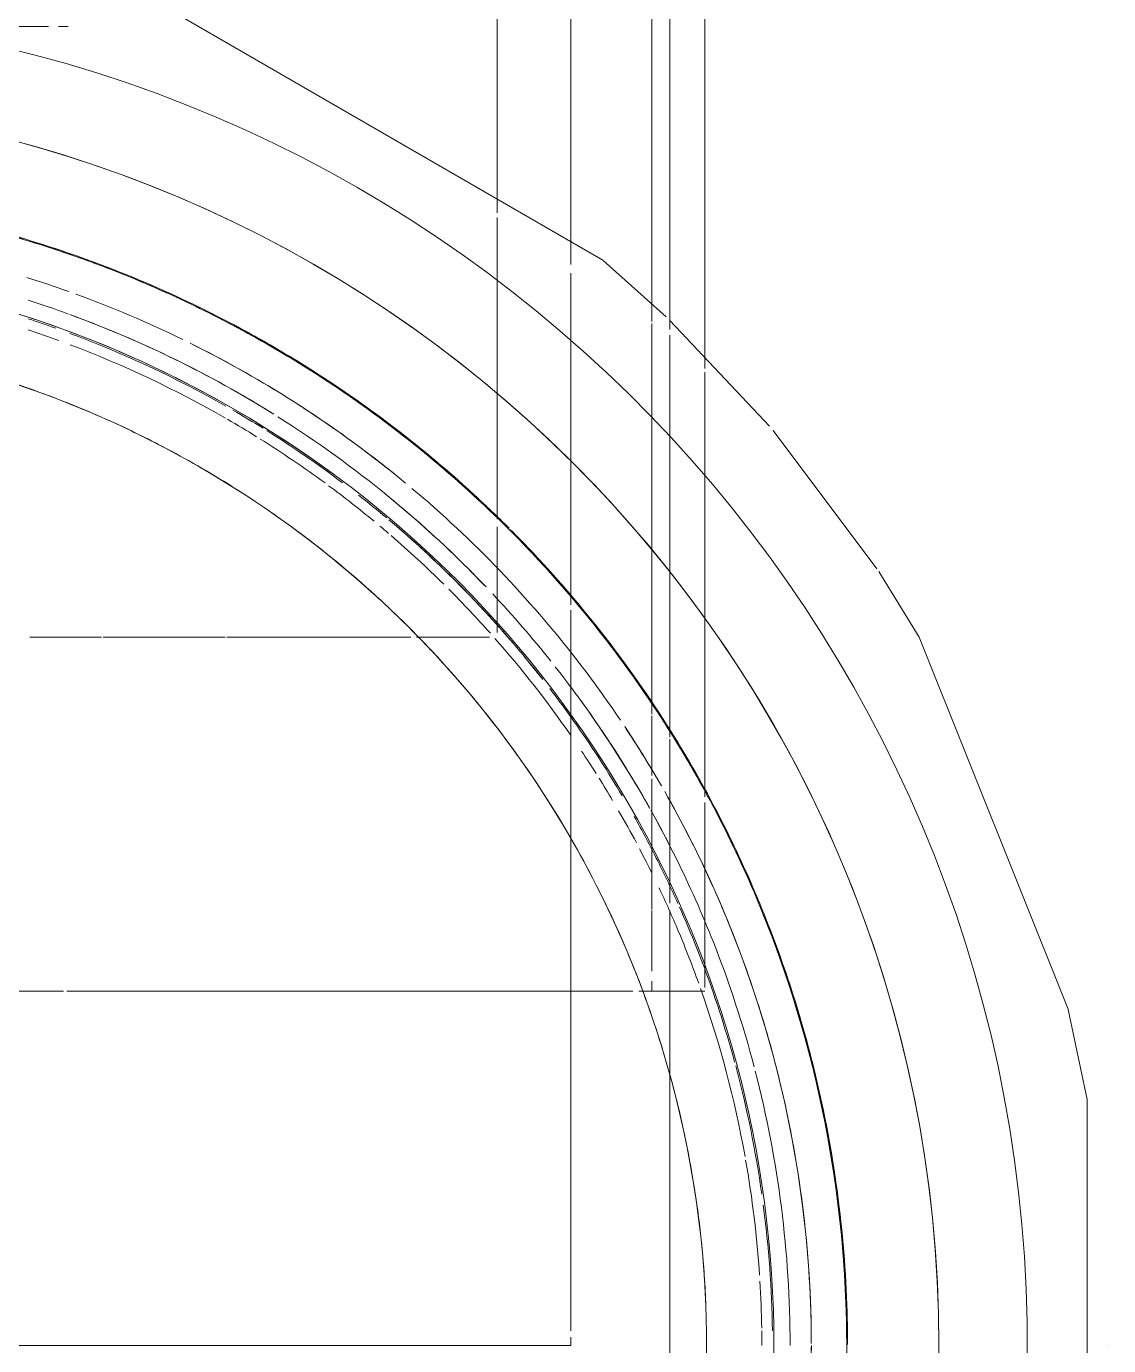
# Model space of a CAD drawing. Header units: metres. Extents: x 147 to 427, y -16 to 162.
# Drawn here: x 150.1663 to 150.2427, y 96.1019 to 96.1951 of the extents above; entities that cross this region are included whole.
import ezdxf

# ---------------------------------------------------------------- set-up
doc = ezdxf.new("R2010")
doc.units = ezdxf.units.M
doc.layers.add('P-PIPE', color=7, linetype='Continuous', lineweight=5)
doc.layers.add('P-SANR-FIXT', color=7, linetype='Continuous', lineweight=5)

# ---------------------------------------------------------------- blocks, each defined once
blk = doc.blocks.new('Bomba Jacuzzi1 - 15B-T 1_1_2CV TRIF_220_380V _1 1_2CV_-2414014-RESERVATÓRIOS TÉRREO')
at = {"layer": 'P-SANR-FIXT', "color": 7, "lineweight": 15, "true_color": 0xf8f8f8}
for p, q in [((0, -0.05186243174514927), (0, -0.003110000000000442)), ((0.05778734384010326, -0.05679999999999957), (0.05469650316280646, -0.05679999999999957)), ((0.05832795669625868, -0.05679999999999957), (0.06544093350149259, -0.05679999999999957)), ((0.025, -0.06199999999999865), (0.025, -0.06637384387163887)), ((0.025, -0.06637384387163894), (0.025, -0.06199999999999871)), ((0.02571428339292921, -0.06772499999999959), (0.025, -0.06772499999999959)), ((0.03070630212469299, -0.06772499999999959), (0.0264144684425783, -0.06772499999999959)), ((0.03430269699797112, -0.06772499999999959), (0.03076590545451562, -0.06772499999999959)), ((0.0376987108831076, -0.06772499999999959), (0.03999196103214172, -0.06772499999999959))]:
    blk.add_line(p, q, dxfattribs=at)
at = {"layer": 'P-SANR-FIXT', "color": 7, "lineweight": 15, "true_color": 0xf3f3f3}
for p, q in [((0, -0.003110000000000459), (0, -0.05186243174514912)), ((0.09311510000000002, -0.02384623626000296), (0.09311510000000002, -0.0251179887644022)), ((0.09311510000000002, -0.02581266137413068), (0.09311510000000002, -0.02650901972901443)), ((0, -0.0619999999999997), (0, -0.05626902782257608)), ((0.07962721905207105, -0.05679999999999957), (0.06544093350149259, -0.05679999999999957)), ((0.08090784562282817, -0.05679999999999957), (0.0799613874525913, -0.05679999999999957)), ((0.08090784562282818, -0.05679999999999957), (0.0990560000000001, -0.05679999999999957)), ((0, -0.0619999999999997), (0.0005880554179176488, -0.0619999999999997)), ((0.001030498865819194, -0.0619999999999997), (0.03579571668975615, -0.0619999999999997)), ((0.025, -0.0619999999999987), (0.025, -0.06637384387163894)), ((0.03580214467080259, -0.0619999999999997), (0.04133718488745172, -0.0619999999999997)), ((0.0414844682100053, -0.0619999999999997), (0.04354564334176143, -0.0619999999999997)), ((0.04445581716009137, -0.06772499999999959), (0.04023936132514447, -0.06772499999999959)), ((0.04527546795509461, -0.06772499999999959), (0.05242102550240074, -0.06772499999999959)), ((0.02526146720688331, -0.07146999999999966), (0.03241311305301978, -0.07146999999999966))]:
    blk.add_line(p, q, dxfattribs=at)
at = {"layer": 'P-SANR-FIXT', "color": 254, "lineweight": 15, "true_color": 0xe9e9e9}
for p, q in [((0.09311510000000002, -0.01337649551045493), (0.09311510000000002, -0.02511798876440228)), ((0.09311510000000002, -0.02581266137413074), (0.09311510000000002, -0.02650901972901443)), ((0, -0.05553253618264836), (0, -0.0619999999999997)), ((0.000588055417917654, -0.0619999999999997), (0, -0.0619999999999997)), ((0.03579571668975615, -0.0619999999999997), (0.0010304988658192, -0.0619999999999997)), ((0.04354564334176143, -0.0619999999999997), (0.03580214467080259, -0.0619999999999997)), ((0.05228761197514456, -0.0619999999999997), (0.05924381482000273, -0.0619999999999997)), ((0.0452754679550946, -0.06772499999999959), (0.04455353473687538, -0.06772499999999959)), ((0.07213298749579576, -0.06772499999999959), (0.05242102550240074, -0.06772499999999959)), ((0.07304052671468675, -0.06772499999999959), (0.07228663603690731, -0.06772499999999959)), ((0.07304052671468676, -0.06772499999999959), (0.09878500888991651, -0.06772499999999959)), ((0.01787046327090656, -0.06900000000016623), (0.01891841589897799, -0.06900000000016623)), ((0.03122457470606437, -0.06900000000016623), (0.04279420480983769, -0.06900000000016623)), ((0.03832584113961407, -0.07146999999999966), (0.0252614672068833, -0.07146999999999966)), ((0.03873347263779879, -0.07146999999999966), (0.04795790829813484, -0.07146999999999966))]:
    blk.add_line(p, q, dxfattribs=at)
at = {"layer": 'P-SANR-FIXT', "color": 7, "lineweight": 15, "true_color": 0xfcfcfc}
for p, q in [((0.025, -0.02601687603905063), (0.025, -0.01456236906378999)), ((0.05000000000000001, -0.02884825252136141), (0.05000000000000001, -0.02379967392927674)), ((0.05000000000000001, -0.02379967392927674), (0.05000000000000001, -0.02884825252136142)), ((0.025, -0.02928026017219249), (0.025, -0.02640515683319032)), ((0.05000000000000001, -0.03759776236753223), (0.05000000000000001, -0.02897628255236331)), ((0.05000000000000001, -0.02897628255236331), (0.05000000000000001, -0.03759776236753223)), ((0.025, -0.03759776236753111), (0.025, -0.02985358283408745)), ((0.025, -0.04551867111467834), (0.025, -0.03812384293273183)), ((0.05000000000000001, -0.03771778271517412), (0.05000000000000001, -0.05071039954509398)), ((0.05000000000000001, -0.05071039954509398), (0.05000000000000001, -0.037878650601051)), ((0.025, -0.06199999999999864), (0.025, -0.04591094439654176)), ((0.05000000000000001, -0.05626902782257515), (0.05000000000000001, -0.051111375681664)), ((0.05000000000000001, -0.051111375681664), (0.05000000000000001, -0.05626902782257515)), ((0.05032241528053443, -0.05679999999999957), (0.05217904923943385, -0.05679999999999957))]:
    blk.add_line(p, q, dxfattribs=at)
at = {"layer": 'P-SANR-FIXT', "color": 7, "lineweight": 15, "true_color": 0xfafafa}
for p, q in [((0.025, -0.01456236906379), (0.025, -0.02601687603905063)), ((0.025, -0.02601687603905069), (0.025, -0.01456236906379006)), ((0.025, -0.02640515683319032), (0.025, -0.02928026017219247)), ((0.025, -0.0292802601721915), (0.025, -0.02640515683319039)), ((0.025, -0.02985358283408743), (0.025, -0.03759776236753111)), ((0.025, -0.03759776236753119), (0.025, -0.02985358283408752)), ((0.025, -0.03812384293273183), (0.025, -0.04551867111467834)), ((0.025, -0.04551867111467842), (0.025, -0.03812384293273085)), ((0.025, -0.04591094439654176), (0.025, -0.06199999999999865)), ((0.025, -0.06199999999999871), (0.025, -0.04591094439654077)), ((0.05469650316280646, -0.05679999999999957), (0.05217904923943385, -0.05679999999999957)), ((0.05469650316280646, -0.05679999999999957), (0.05778734384010327, -0.05679999999999957)), ((0.03430269699797112, -0.06772499999999959), (0.03725617511167198, -0.06772499999999959))]:
    blk.add_line(p, q, dxfattribs=at)
at = {"layer": 'P-SANR-FIXT', "color": 7, "lineweight": 15, "true_color": 0xf6f6f6}
for p, q in [((0.025, -0.01456236906379005), (0.025, -0.02617868755667154)), ((0.025, -0.02640515683319039), (0.025, -0.0619999999999987)), ((0, -0.05626902782257608), (0, -0.05186243174515244)), ((0.06544093350149259, -0.05679999999999957), (0.05832795669625867, -0.05679999999999957)), ((0.06544093350149259, -0.05679999999999957), (0.07962721905207105, -0.05679999999999957)), ((0.0799613874525913, -0.05679999999999957), (0.08090784562282818, -0.05679999999999957)), ((0.025, -0.07146999999999966), (0.025, -0.06681603051920526)), ((0.03999196103214171, -0.06772499999999959), (0.03430269699797112, -0.06772499999999959)), ((0.04023936132514446, -0.06772499999999959), (0.04445581716009137, -0.06772499999999959))]:
    blk.add_line(p, q, dxfattribs=at)
at = {"layer": 'P-SANR-FIXT', "color": 254, "lineweight": 15, "true_color": 0xd3d3d3}
for p, q in [((0.07660760340084614, -0.06427497324175813), (0.09396924395872303, -0.0342020127350555)), ((0.07568634387332848, -0.0619999999999997), (0.05924381482000273, -0.0619999999999997)), ((0.07790562436327036, -0.0619999999999997), (0.07630841652704845, -0.0619999999999997)), ((0.07790562436327036, -0.0619999999999997), (0.0990560000000001, -0.0619999999999997)), ((0.07260706792964039, -0.0687455517809419), (0.07659456274539526, -0.06429051269552304)), ((0.05090153967196103, -0.06900000000016623), (0.0713222497953055, -0.06900000000016732)), ((0.06490527742590538, -0.07602924881852116), (0.07236484344643586, -0.06899896817781727)), ((0.06869503991190026, -0.07146999999999966), (0.04795790829813484, -0.07146999999999966)), ((0.06895768093876672, -0.07146999999999966), (0.09905600000000013, -0.07146999999999966)), ((0.0548187708116444, -0.08362316385950633), (0.06458175307592891, -0.07630409433675753)), ((0.04999998598757301, -0.08660253633340406), (0.05462535588594449, -0.08375043766477402)), ((0.02374325560735593, -0.09712714115516709), (0.04999078385315423, -0.08660784847586013)), ((0.01736480680292023, -0.09848077070137147), (0.02371302647324663, -0.09713462240018537))]:
    blk.add_line(p, q, dxfattribs=at)
at = {"layer": 'P-SANR-FIXT', "color": 7, "lineweight": 15, "true_color": 0xefefef}
for p, q in [((0, -0.0518624317451523), (0, -0.05553253618264836)), ((0.0990560000000001, -0.05679999999999957), (0.08090784562282817, -0.05679999999999957)), ((0.04354564334176143, -0.0619999999999997), (0.05191678241960847, -0.0619999999999997)), ((0.025, -0.06681603051920526), (0.025, -0.07146999999999966)), ((0.04455353473687538, -0.06772499999999959), (0.04527546795509461, -0.06772499999999959)), ((0.05242102550240074, -0.06772499999999959), (0.0452754679550946, -0.06772499999999959)), ((0.05242102550240074, -0.06772499999999959), (0.07213298749579579, -0.06772499999999959)), ((0.07228663603690733, -0.06772499999999959), (0.07304052671468676, -0.06772499999999959)), ((-0.009999999999884025, -0.06900000000016623), (0.01787046327090656, -0.06900000000016623)), ((0.01891841589897799, -0.06900000000016623), (0.0307063021248099, -0.06900000000016623)), ((0.03241311305301978, -0.07146999999999966), (0.03832584113961407, -0.07146999999999966))]:
    blk.add_line(p, q, dxfattribs=at)
at = {"layer": 'P-SANR-FIXT', "color": 7, "lineweight": 15, "true_color": 0xfbfbfb}
for p, q in [((0.05217904923943385, -0.05679999999999957), (0.05032241528053443, -0.05679999999999957)), ((0.05217904923943385, -0.05679999999999957), (0.05469650316280646, -0.05679999999999957)), ((0.025, -0.06637384387163889), (0.025, -0.06199999999999864)), ((0.02641446844257832, -0.06772499999999959), (0.03070630212469299, -0.06772499999999959)), ((0.03076590545451563, -0.06772499999999959), (0.03430269699797112, -0.06772499999999959))]:
    blk.add_line(p, q, dxfattribs=at)
at = {"layer": 'P-SANR-FIXT', "color": 254, "lineweight": 15, "true_color": 0xe0e0e0}
for p, q in [((0.05191678241960847, -0.0619999999999997), (0.04354564334176143, -0.0619999999999997)), ((0.05924381482000273, -0.0619999999999997), (0.05228761197514455, -0.0619999999999997)), ((0.05924381482000273, -0.0619999999999997), (0.07568634387332848, -0.0619999999999997)), ((0.07630841652704845, -0.0619999999999997), (0.07790562436327036, -0.0619999999999997)), ((0.09878500888991651, -0.06772499999999959), (0.07304052671468675, -0.06772499999999959)), ((0.04294656523823616, -0.06900000000016623), (0.05090153967196103, -0.06900000000016623)), ((0.04795790829813484, -0.07146999999999966), (0.03873347263779879, -0.07146999999999966)), ((0.04795790829813484, -0.07146999999999966), (0.06869503991190026, -0.07146999999999966))]:
    blk.add_line(p, q, dxfattribs=at)
at = {"layer": 'P-SANR-FIXT', "color": 9, "lineweight": 15, "true_color": 0xc0c0c0}
for p, q in [((0.0990560000000001, -0.0619999999999997), (0.07790562436327036, -0.0619999999999997)), ((0.07172806732955384, -0.06900000000016732), (0.09905600000011691, -0.06900000000016732)), ((0.09905600000000013, -0.07146999999999966), (0.06895768093876671, -0.07146999999999966)), ((-0.01736482548615584, -0.09848077070137164), (0.01736480680292023, -0.09848077070137147)), ((-6.768277062366224e-06, -0.09998804517495939), (-9.340921226907995e-09, -0.09998804517495939))]:
    blk.add_line(p, q, dxfattribs=at)
at = {"layer": 'P-SANR-FIXT', "color": 254, "lineweight": 15, "true_color": 0xe0e0e0}
for centre, radius, start, end in [((0, 1.431086360526023e-16), 0.07635300000000007, 323.689892347584, 357.6051564845577), ((0, 3.182787366995399e-16), 0.08155000000000004, 332.9386534716661, 342.0621682130688), ((0, 3.182787366995399e-16), 0.08155000000000007, 316.8934969959427, 328.2328248174925), ((0, 3.182787366995399e-16), 0.08155000000000007, 315.0277369801711, 316.281521324461), ((0, 3.182787366995399e-16), 0.08155000000000007, 313.7097049153952, 314.9198064498928), ((0, 3.214761790104603e-16), 0.08154999999999994, 301.7686445748187, 309.9820551780188), ((0, 3.182787366995399e-16), 0.08155000000000005, 297.0620505011263, 301.7686445748182), ((0, 3.214761790104603e-16), 0.08154999999999994, 287.9385350122838, 297.0620505011267), ((0, 3.182787366995399e-16), 0.08155000000000004, 283.2325788019667, 287.9385350122834), ((0, 3.214761790104603e-16), 0.08154999999999997, 271.2829907019696, 283.2325788019671), ((0, 3.182787366995399e-16), 0.08155000000000001, 270.0528275141162, 271.2829907019693)]:
    blk.add_arc(centre, radius, start, end, dxfattribs=at)
at = {"layer": 'P-SANR-FIXT', "color": 254, "lineweight": 15, "true_color": 0xe9e9e9}
for centre, radius, start, end in [((0, 3.182787366995399e-16), 0.08155000000000004, 342.0621682130688, 346.7688917647821), ((0, 2.19957385638736e-16), 0.07634999999999997, 330.0000000000009, 345), ((0, 3.182787366995399e-16), 0.08155000000000007, 329.9999999999996, 332.9386534716661), ((0, 2.19957385638736e-16), 0.07634999999999996, 270.0000000000008, 330.0000000000001), ((0, 3.182787366995399e-16), 0.08155000000000005, 328.2328248174925, 329.9999999999996), ((0, 3.214761790104603e-16), 0.08154999999999993, 309.9820551780188, 313.7097049153957), ((0, 3.521183344901147e-16), 0.07899000000000007, 300.0061559516889, 301.5589863871035), ((0, 3.521183344901147e-16), 0.07899000000000007, 298.3172513609808, 299.6672454113413), ((0, 3.521183344901147e-16), 0.07898999999999999, 270.0966281778384, 298.3172513609809), ((0, 3.214761790104603e-16), 0.08154999999999993, 297.0620505011267, 301.7686445748187), ((0, 2.19957385638736e-16), 0.07635000000000007, 247.7627971220971, 270.0000000000001), ((0, 3.521183344901147e-16), 0.07898999999999996, 254.2123001864355, 270.0051194660191), ((0, 3.214761790104603e-16), 0.08154999999999997, 283.2325788019671, 287.9385350122838), ((0, 3.214761790104603e-16), 0.08155000000000001, 270.0528275141165, 271.2829907019696)]:
    blk.add_arc(centre, radius, start, end, dxfattribs=at)
at = {"layer": 'P-SANR-FIXT', "color": 7, "lineweight": 15, "true_color": 0xf3f3f3}
for centre, radius, start, end in [((0, 3.214761790104603e-16), 0.08154999999999998, 342.0621682130692, 346.7688917647824), ((0, 3.521183344901147e-16), 0.07899000000000005, 340.3652599450451, 342.6382053641867), ((0, 3.521183344901147e-16), 0.07899000000000005, 334.0171383519256, 339.9830577212223), ((0, 3.521183344901147e-16), 0.07899000000000006, 320.4223908903854, 333.6077718601852), ((0, 3.214761790104603e-16), 0.08154999999999996, 328.2328248174929, 332.9386534716666), ((0, 3.521183344901147e-16), 0.07899000000000006, 307.7027591526843, 319.9955723742321), ((0, 3.553157768010351e-16), 0.07898999999999994, 300.0061559516894, 301.1129122853845), ((0, 3.553157768010351e-16), 0.07898999999999994, 294.373727888458, 299.6672454113417), ((0, 4.197975300712642e-16), 0.07749000000000006, 291.5485113180808, 296.3345392231323), ((0, 4.229949723821846e-16), 0.07748999999999995, 284.6989882536008, 291.5485113180812), ((0, 4.229949723821846e-16), 0.07748999999999998, 270, 284.4656755122295)]:
    blk.add_arc(centre, radius, start, end, dxfattribs=at)
at = {"layer": 'P-SANR-FIXT', "color": 254, "lineweight": 15, "true_color": 0xd3d3d3}
for centre, radius, start, end in [((0, 1.127187232441429e-16), 0.08149000000000005, 342.4912265152443, 346.5105523660729), ((0, 1.127187232441429e-16), 0.07159999999999997, 336.2419831945929, 341.7816258944339), ((0, 1.127187232441429e-16), 0.07159999999999998, 332.4124233970734, 335.9699649445105), ((0, 1.127187232441429e-16), 0.08149000000000009, 328.4910435286139, 332.5092589671552), ((0, 1.127187232441429e-16), 0.07159999999999994, 324.2237376986125, 327.5891631012535), ((0, 1.127187232441429e-16), 0.07159999999999994, 318.0083696785447, 323.9382756457975), ((0, 1.127187232441429e-16), 0.07159999999999994, 312.1127809585919, 313.7057194377386), ((0, 1.127187232441429e-16), 0.07159999999999994, 300.0021694245838, 311.9303966923035), ((0, 3.182787366995399e-16), 0.08155000000000007, 316.281521324461, 316.8934969959427), ((0, 3.182787366995399e-16), 0.08155000000000005, 301.7686445748182, 313.7097049153952), ((0, 1.127187232441429e-16), 0.07159999999999996, 288.1301782882568, 300.0000000000002), ((0, 1.127187232441429e-16), 0.07159999999999997, 286.2959055951465, 287.9386506815425), ((0, 1.127187232441429e-16), 0.08149000000000008, 297.4911571209684, 301.5103225391637), ((0, 1.127187232441429e-16), 0.07159999999999998, 276.1706084325978, 281.9916237496845), ((0, 1.127187232441429e-16), 0.0716, 272.4121042192992, 275.882582771012), ((0, 3.182787366995399e-16), 0.08155000000000005, 287.9385350122834, 297.0620505011263), ((0, 1.127187232441429e-16), 0.08149000000000005, 283.4908148286408, 287.5091887949387), ((0, 3.182787366995399e-16), 0.08155000000000001, 271.2829907019693, 283.2325788019667)]:
    blk.add_arc(centre, radius, start, end, dxfattribs=at)
at = {"layer": 'P-SANR-FIXT', "color": 7, "lineweight": 15, "true_color": 0xfcfcfc}
for centre, radius, start, end in [((0, 4.874767256524138e-16), 0.07549500000000005, 339.9872833999706, 341.716718657163), ((0, 4.906741679633342e-16), 0.07549499999999998, 339.987283399971, 341.7167186571634), ((0, 4.53637127861839e-16), 0.07624500000000006, 340.356178814585, 341.9073567067142), ((0, 4.568345701727594e-16), 0.076245, 340.3561788145854, 341.9073567067146), ((0, 4.874767256524138e-16), 0.07549500000000008, 330.1233562110746, 339.3440002670756), ((0, 4.906741679633342e-16), 0.07549499999999996, 330.123356211075, 339.3440002670761), ((0, 4.53637127861839e-16), 0.07624500000000005, 330.4280348119349, 339.5579780607748), ((0, 4.568345701727594e-16), 0.076245, 330.4280348119353, 339.5579780607753), ((0, 4.874767256524138e-16), 0.07549500000000009, 328.177061355547, 329.9999999999996), ((0, 4.906741679633342e-16), 0.07549499999999996, 328.1770613555474, 330.0000000000001), ((0, 4.53637127861839e-16), 0.07624500000000009, 328.1182836468352, 329.9999999999996), ((0, 4.568345701727594e-16), 0.07624499999999997, 328.1182836468356, 330.0000000000001), ((0, 4.874767256524138e-16), 0.07549500000000008, 323.7506269360966, 327.946424378743), ((0, 4.906741679633342e-16), 0.07549499999999996, 323.750626936097, 327.9464243787434), ((0, 4.53637127861839e-16), 0.07624500000000008, 323.008024407296, 327.8834667802757), ((0, 4.568345701727594e-16), 0.07624499999999997, 323.0080244072965, 327.8834667802761), ((0, 4.874767256524138e-16), 0.07549500000000006, 320.4201015139712, 323.5092613910126), ((0, 4.906741679633342e-16), 0.07549499999999996, 320.4201015139716, 323.509261391013), ((0, 4.53637127861839e-16), 0.07624500000000009, 320.012716600029, 321.9433280812046), ((0, 4.568345701727594e-16), 0.07624499999999997, 320.0127166000295, 321.9433280812051), ((0, 4.53637127861839e-16), 0.07624500000000008, 308.0566719187966, 319.8664129961419), ((0, 4.568345701727594e-16), 0.07624499999999997, 311.4264633116481, 319.8664129961424), ((0, 4.874767256524138e-16), 0.07549500000000008, 315.3835041672789, 319.2242807873811), ((0, 4.906741679633342e-16), 0.07549499999999995, 315.3835041672793, 319.2242807873815), ((0, 4.874767256524138e-16), 0.07549500000000008, 319.405983923626, 320.0127166000296), ((0, 4.906741679633342e-16), 0.07549499999999995, 319.4059839236264, 320.0127166000301), ((0, 4.874767256524138e-16), 0.07549500000000009, 311.7544810939705, 314.9999999999996), ((0, 4.906741679633342e-16), 0.07549499999999995, 311.754481093971, 315.0000000000001), ((0, 4.874767256524138e-16), 0.07549500000000008, 304.8156800976105, 311.3917650293122), ((0, 4.906741679633342e-16), 0.07549499999999996, 304.815680097611, 311.3917650293127), ((0, 4.568345701727594e-16), 0.07624499999999997, 308.056671918797, 311.4264633116481), ((0, 4.53637127861839e-16), 0.07624500000000009, 304.9890937567786, 307.4703700174667), ((0, 4.568345701727594e-16), 0.07624499999999995, 304.989093756779, 307.4703700174671), ((0, 4.568345701727594e-16), 0.07624499999999997, 300.5855818863684, 304.989093756779), ((0, 4.874767256524138e-16), 0.07549500000000008, 302.3229006488447, 303.7634131055734), ((0, 4.906741679633342e-16), 0.07549499999999995, 302.3229006488452, 303.7634131055739), ((0, 4.874767256524138e-16), 0.07549500000000008, 300.6421552891341, 302.0415400170232), ((0, 4.906741679633342e-16), 0.07549499999999995, 300.6421552891346, 302.0415400170237), ((0, 4.874767256524138e-16), 0.07549500000000006, 298.0245458806759, 299.9999999999996), ((0, 4.906741679633342e-16), 0.07549499999999996, 298.0245458806763, 300.0000000000001), ((0, 4.874767256524138e-16), 0.07549500000000008, 296.2365868944211, 297.6770993511522), ((0, 4.906741679633342e-16), 0.07549499999999996, 296.2365868944216, 297.6770993511525), ((0, 4.568345701727594e-16), 0.07624499999999998, 296.6622417808015, 299.3230777376974), ((0, 4.906741679633342e-16), 0.07549499999999996, 292.8014705866865, 295.337276027925)]:
    blk.add_arc(centre, radius, start, end, dxfattribs=at)
at = {"layer": 'P-SANR-FIXT', "color": 7, "lineweight": 15, "true_color": 0xf8f8f8}
for centre, radius, start, end in [((0, 4.197975300712642e-16), 0.07749000000000004, 339.9872833999709, 342.2156685463632), ((0, 3.553157768010351e-16), 0.07898999999999996, 340.3652599450455, 342.6382053641871), ((0, 4.197975300712642e-16), 0.07749000000000004, 329.9999999999996, 339.904036402092), ((0, 3.553157768010351e-16), 0.07898999999999996, 334.0171383519261, 339.9830577212226), ((0, 3.553157768010351e-16), 0.07898999999999996, 327.8965642012266, 333.6077718601856), ((0, 4.197975300712642e-16), 0.07749000000000006, 328.0232246407954, 329.9999999999996), ((0, 4.197975300712642e-16), 0.07749000000000007, 320.6110478406007, 327.7816477937246), ((0, 3.553157768010351e-16), 0.07898999999999995, 320.4223908903858, 327.1647629981769), ((0, 4.197975300712642e-16), 0.07749000000000009, 314.9999999999996, 320.6056027843246), ((0, 3.553157768010351e-16), 0.07898999999999995, 307.7027591526847, 319.9955723742325), ((0, 4.197975300712642e-16), 0.07749000000000007, 313.7072882492985, 314.9999999999996), ((0, 4.197975300712642e-16), 0.07749000000000007, 308.559744532119, 313.2029588519893), ((0, 4.197975300712642e-16), 0.07749000000000007, 306.222256735474, 308.1870541291792), ((0, 4.229949723821846e-16), 0.07748999999999995, 296.3345392231328, 298.8050597004351), ((0, 4.53637127861839e-16), 0.07624500000000006, 289.295818572779, 293.9505179990506), ((0, 4.874767256524138e-16), 0.07549500000000003, 280.1843199023901, 289.4984094862235), ((0, 4.568345701727594e-16), 0.07624499999999998, 285.2089439404399, 289.2958185727794), ((0, 4.874767256524138e-16), 0.07549500000000003, 273.7634131055752, 279.9872833999705), ((0, 4.568345701727594e-16), 0.076245, 278.0566719187922, 285.0000000000001), ((0, 4.874767256524138e-16), 0.07549500000000002, 270.926543618693, 273.4544469458497), ((0, 4.874767256524138e-16), 0.07549499999999996, 270.0000000000004, 270.7910871992504), ((0, 4.568345701727594e-16), 0.076245, 270.7833055034093, 277.4703700174678)]:
    blk.add_arc(centre, radius, start, end, dxfattribs=at)
at = {"layer": 'P-SANR-FIXT', "color": 7, "lineweight": 15, "true_color": 0xfbfbfb}
for centre, radius, start, end in [((0, 4.229949723821846e-16), 0.07748999999999996, 339.9872833999713, 342.2156685463636), ((0, 4.229949723821846e-16), 0.07748999999999995, 328.0232246407958, 339.9040364020924), ((0, 4.229949723821846e-16), 0.07748999999999996, 320.6110478406011, 327.7816477937251), ((0, 4.229949723821846e-16), 0.07748999999999995, 313.7072882492989, 320.6056027843251), ((0, 4.229949723821846e-16), 0.07748999999999995, 308.5597445321194, 313.2029588519896), ((0, 4.229949723821846e-16), 0.07748999999999993, 306.2222567354744, 308.1870541291797), ((0, 4.53637127861839e-16), 0.07624500000000009, 300.5855818863679, 304.9890937567786), ((0, 4.53637127861839e-16), 0.07624500000000008, 296.6622417808011, 299.3230777376969), ((0, 4.874767256524138e-16), 0.07549500000000008, 292.8014705866861, 295.3372760279246), ((0, 4.568345701727594e-16), 0.07624499999999998, 294.1513803238391, 296.6622417808015), ((0, 4.906741679633342e-16), 0.07549499999999996, 289.7968982656265, 292.8014705866865)]:
    blk.add_arc(centre, radius, start, end, dxfattribs=at)
at = {"layer": 'P-SANR-FIXT', "color": 9, "lineweight": 15, "true_color": 0xc0c0c0}
for radius, start, end in [(0.08149000000000006, 332.5092589671552, 342.4912265152443), (0.07159999999999996, 327.8574024966859, 332.4124233970734), (0.08149000000000008, 315.0016910395085, 328.4910435286139), (0.07159999999999997, 313.7057194377386, 318.0083696785447), (0.08149000000000008, 301.5103225391637, 314.9999999999991), (0.07159999999999998, 281.9916237496845, 286.2959055951465), (0.08149000000000006, 287.5091887949387, 297.4911571209684), (0.08148999999999998, 256.5100944834633, 269.9999999999992), (0.08149, 270.0012737993822, 283.4908148286408)]:
    blk.add_arc((0, 1.127187232441429e-16), radius, start, end, dxfattribs=at)
at = {"layer": 'P-SANR-FIXT', "color": 7, "lineweight": 15, "true_color": 0xefefef}
for centre, radius, start, end in [((0, 3.214761790104603e-16), 0.08154999999999997, 332.9386534716666, 342.0621682130693), ((0, 3.214761790104603e-16), 0.08154999999999996, 316.2815213244615, 328.2328248174929), ((0, 3.214761790104603e-16), 0.08154999999999993, 315.0277369801715, 316.2394020459664), ((0, 3.214761790104603e-16), 0.08154999999999993, 313.7097049153957, 314.9198064498933), ((0, 3.521183344901147e-16), 0.07899000000000005, 303.9760288076234, 307.7027591526843), ((0, 3.521183344901147e-16), 0.07899000000000005, 301.5589863871035, 303.5824845153873), ((0, 3.553157768010351e-16), 0.07898999999999995, 283.5275949408586, 294.373727888458), ((0, 4.197975300712642e-16), 0.07749000000000006, 284.6989882536004, 291.5485113180808), ((0, 4.197975300712642e-16), 0.07748999999999993, 269.9999999999996, 284.4656755122291), ((0, 3.553157768010351e-16), 0.07898999999999996, 270.0966281778387, 283.5275949408586), ((0, 3.553157768010351e-16), 0.07899000000000002, 268.737938520736, 270.0051194660194)]:
    blk.add_arc(centre, radius, start, end, dxfattribs=at)
at = {"layer": 'P-SANR-FIXT', "color": 7, "lineweight": 15, "true_color": 0xfafafa}
for centre, radius, start, end in [((0, 4.229949723821846e-16), 0.07748999999999993, 299.2798504510217, 306.2222567354744), ((0, 4.53637127861839e-16), 0.07624500000000008, 294.1513803238386, 296.6622417808011), ((0, 4.568345701727594e-16), 0.07624499999999997, 289.2958185727794, 293.9505179990511), ((0, 4.874767256524138e-16), 0.07549500000000006, 289.7968982656261, 292.8014705866861), ((0, 4.906741679633342e-16), 0.07549499999999996, 280.1843199023905, 289.4984094862239), ((0, 4.906741679633342e-16), 0.07549499999999999, 273.7634131055756, 279.9872833999709), ((0, 4.906741679633342e-16), 0.075495, 270.9265436186933, 273.4544469458501)]:
    blk.add_arc(centre, radius, start, end, dxfattribs=at)
at = {"layer": 'P-SANR-FIXT', "color": 7, "lineweight": 15, "true_color": 0xf6f6f6}
for centre, radius, start, end in [((0, 4.197975300712642e-16), 0.07749000000000006, 299.9999999999996, 306.222256735474), ((0, 3.553157768010351e-16), 0.07898999999999994, 303.9760288076238, 307.7027591526847), ((0, 3.553157768010351e-16), 0.07898999999999992, 301.1129122853845, 303.5824845153876), ((0, 4.197975300712642e-16), 0.07749000000000006, 296.3345392231323, 299.1792266080526), ((0, 4.197975300712642e-16), 0.07749000000000007, 299.2798504510212, 299.9999999999996), ((0, 4.229949723821846e-16), 0.07748999999999995, 291.5485113180812, 296.3345392231328), ((0, 4.53637127861839e-16), 0.07624500000000006, 285.2089439404394, 289.295818572779), ((0, 4.53637127861839e-16), 0.07624500000000003, 278.0566719187918, 284.9999999999996), ((0, 4.53637127861839e-16), 0.07624500000000002, 270.7833055034089, 277.4703700174674)]:
    blk.add_arc(centre, radius, start, end, dxfattribs=at)
at = {"layer": 'P-SANR-FIXT', "color": 9, "lineweight": 15, "true_color": 0xc0c0c0}
blk.add_ellipse((-8.872786700619351e-06, 1.194313342431606e-16), major_axis=(1.853288258245072e-09, 0.09424203516568413), ratio=0.9999999532919074, start_param=1.570796346460093, end_param=4.6002023934362, dxfattribs=at)
at = {"layer": 'P-SANR-FIXT', "color": 254, "lineweight": 15, "true_color": 0xd3d3d3}
for centre, major_axis, ratio, start_param, end_param in [((-3.064626870619938e-06, 1.531878561429779e-16), (-1.639127731323199e-09, 0.08799999999999769), 0.9999999532919077, 1.571200792339135, 4.712388961758236), ((6.456456463216353e-18, 1.709992020943752e-16), (0, 0.0879999999999977), 0.9999999532919076, 1.606865268131886, 4.676320039047662)]:
    blk.add_ellipse(centre, major_axis=major_axis, ratio=ratio, start_param=start_param, end_param=end_param, dxfattribs=at)
at = {"layer": 'P-SANR-FIXT', "color": 9, "lineweight": 15, "true_color": 0xc0c0c0}
for points, knots in [([(0.08149, -6.512403850954116e-16), (0.08148999999999997, -0.005331785170691825), (0.08044018347857498, -0.0159962075207034), (0.07577345726074407, -0.03138322580897823), (0.06819486301830606, -0.04556270254235167), (0.05799556549671066, -0.05799192230404528), (0.04556708016979629, -0.06819098187628486), (0.02666286868296153, -0.07830258590981386), (2.917092179272419e-06, -0.08361310525599641), (-0.03199578100517066, -0.07724709681733986), (-0.05912158446045693, -0.05912325027610014), (-0.07724687002309763, -0.03199649235308241), (-0.08149000000000008, -0.01066716554652141), (-0.08149000000000003, 7.048153727318152e-16)], [-1, -1, -1, -1, -0.9375, -0.875, -0.8125, -0.75, -0.6875, -0.625, -0.5, -0.375, -0.25, -0.125, 0, 0, 0, 0]), ([(-0.07160000000000001, -8.162617680635638e-16), (-0.07159999999999994, -0.004998705568951706), (-0.0705492235242164, -0.01499593211006942), (-0.06588961795123277, -0.02933649530441696), (-0.05835022473143901, -0.0423948629436537), (-0.04826056498655445, -0.05360020190055405), (-0.03606161013376021, -0.06246332051961071), (-0.02228656631151024, -0.06859474071664154), (-0.002620951118988878, -0.07278088395454108), (0.02278365785610294, -0.07011757158513147), (0.04933365487162434, -0.05478591583913355), (0.06735238439740708, -0.02998283883067848), (0.07160000000000011, -0.009993686007168193), (0.07160000000000001, 8.136043921913583e-16)], [-1, -1, -1, -1, -0.9333333333333333, -0.8666666666666667, -0.8, -0.7333333333333333, -0.6666666666666666, -0.6, -0.5333333333333333, -0.4, -0.2666666666666667, -0.1333333333333333, 0, 0, 0, 0])]:
    blk.add_open_spline(points, degree=3, knots=knots, dxfattribs=at)
blk = doc.blocks.new('AF_Soldavel_Valvula de Retencao - Soldável - 50 mm-V19-RESERVATÓRIOS TÉRREO')
at = {"layer": 'P-PIPE', "color": 4, "lineweight": 15, "true_color": 0x00ffff}
blk.add_arc((150.142717989554, 96.24195853299292), 0.04901000000000245, 215.6051952186761, 324.382613508329, dxfattribs=at)

msp = doc.modelspace()

# ---------------------------------------------------------------- block references
at = {"layer": 'P-PIPE', "color": 4, "lineweight": 15, "true_color": 0x00ffff}
msp.add_blockref('AF_Soldavel_Valvula de Retencao - Soldável - 50 mm-V19-RESERVATÓRIOS TÉRREO', (0, 0), dxfattribs=at)
at = {"layer": 'P-SANR-FIXT', "color": 254, "lineweight": 15, "true_color": 0xe0e0e0, "rotation": 89.99999999999915}
msp.add_blockref('Bomba Jacuzzi1 - 15B-T 1_1_2CV TRIF_220_380V _1 1_2CV_-2414014-RESERVATÓRIOS TÉRREO', (150.1427179895538, 96.10195853299291), dxfattribs=at)

doc.saveas('drawing.dxf')
